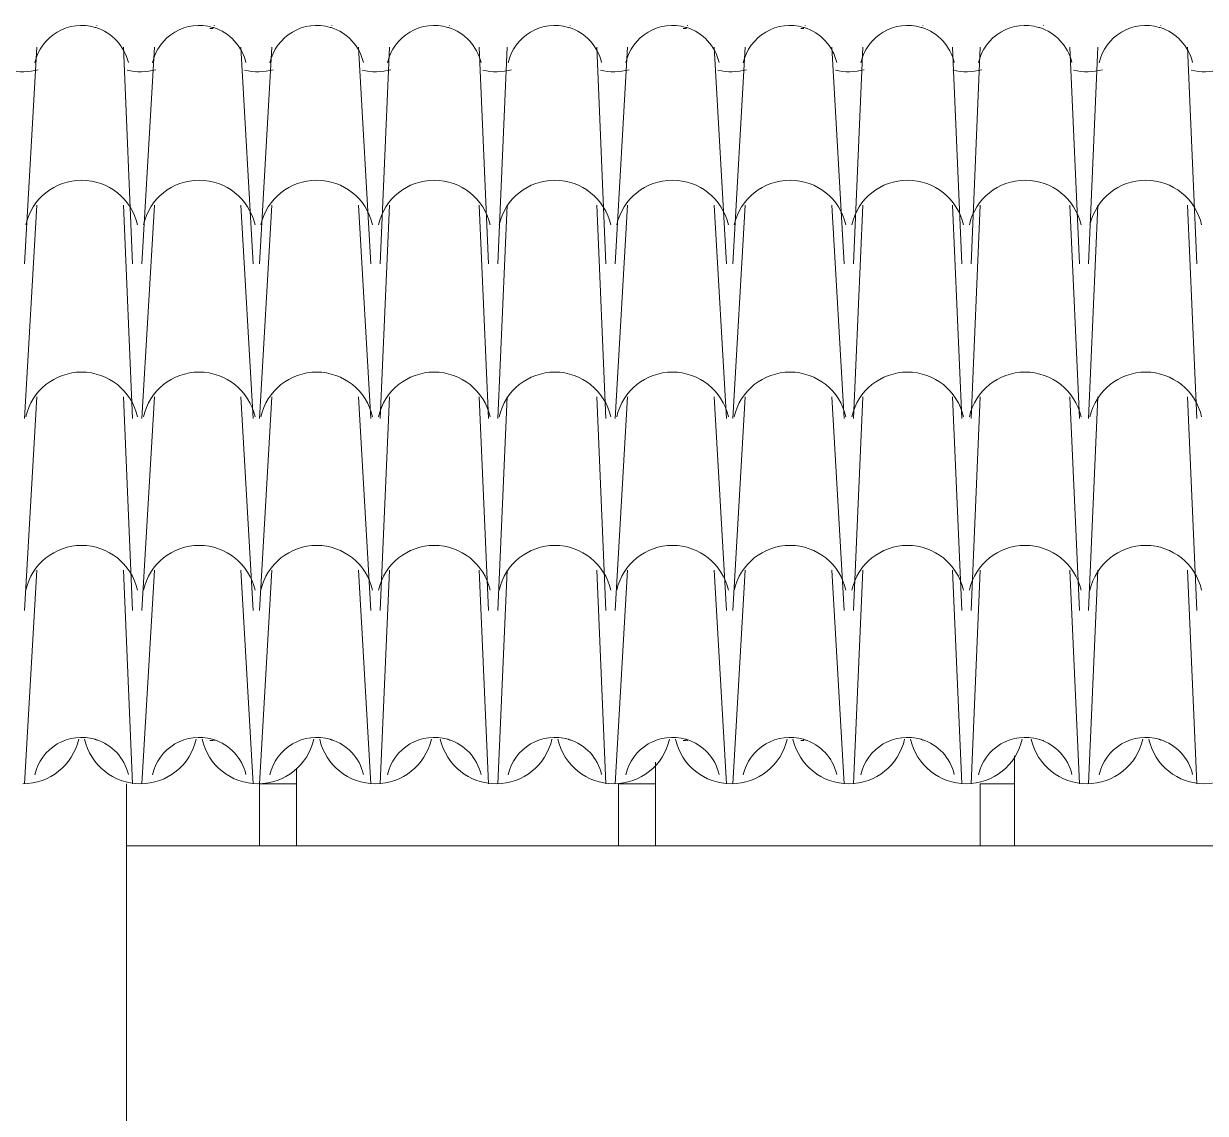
# Model space of a CAD drawing. Header units: millimetres. Extents: x 8244 to 20884, y 539 to 5034.
# Drawn here: x 11357 to 12975, y 3426 to 4917 of the extents above; entities that cross this region are included whole.
import ezdxf

# ---------------------------------------------------------------- set-up
doc = ezdxf.new("R2010")
doc.units = ezdxf.units.MM
doc.layers.add('A-ALV-___-___-EXI', color=250, linetype='Continuous', lineweight=25)
doc.layers.add('A-COB-___-___-EXI', color=250, linetype='Continuous', lineweight=25)

msp = doc.modelspace()

# ---------------------------------------------------------------- linework, layer by layer
at = {"layer": 'A-ALV-___-___-EXI', "color": 248, "lineweight": 15}
for p, q in [((11497.5, 3877.1), (11497.5, 1187.6)), ((11497.5, 3792.4), (18431.8, 3792.4))]:
    msp.add_line(p, q, dxfattribs=at)
at = {"layer": 'A-COB-___-___-EXI', "color": 248, "lineweight": 15}
for p, q in [((11611.8, 4910.7), (11616.1, 4910.7)), ((12259.9, 4910.7), (12264.2, 4910.7)), ((12420.9, 4910.7), (12425.1, 4910.7)), ((11357.7, 4588.8), (11374.6, 4885.3)), ((11505.9, 4588.8), (11493.2, 4885.3)), ((11518.6, 4588.8), (11535.6, 4885.3)), ((11679.6, 4588.8), (11696.6, 4885.3)), ((11832.1, 4588.8), (11815.2, 4885.3)), ((11844.8, 4588.8), (11857.5, 4885.3)), ((11993.1, 4588.8), (11980.4, 4885.3)), ((12005.8, 4588.8), (12018.5, 4885.3)), ((12154, 4588.8), (12141.3, 4885.3)), ((12166.8, 4588.8), (12183.7, 4885.3)), ((12319.2, 4588.8), (12302.3, 4885.3)), ((12327.7, 4588.8), (12344.7, 4885.3)), ((12480.2, 4588.8), (12463.3, 4885.3)), ((12492.9, 4588.8), (12505.6, 4885.3)), ((12641.2, 4588.8), (12628.5, 4885.3)), ((12653.9, 4588.8), (12666.6, 4885.3)), ((12802.2, 4588.8), (12789.4, 4885.3)), ((12814.9, 4588.8), (12827.6, 4885.3)), ((12963.1, 4588.8), (12950.4, 4885.3)), ((11357.7, 4377), (11374.6, 4669.2)), ((11505.9, 4377), (11493.2, 4669.2)), ((11518.6, 4377), (11535.6, 4669.2)), ((11679.6, 4377), (11696.6, 4669.2)), ((11832.1, 4377), (11815.2, 4669.2)), ((11844.8, 4377), (11857.5, 4669.2)), ((11993.1, 4377), (11980.4, 4669.2)), ((12005.8, 4377), (12018.5, 4669.2)), ((12154, 4377), (12141.3, 4669.2)), ((12166.8, 4377), (12183.7, 4669.2)), ((12319.2, 4377), (12302.3, 4669.2)), ((12327.7, 4377), (12344.7, 4669.2)), ((12480.2, 4377), (12463.3, 4669.2)), ((12492.9, 4377), (12505.6, 4669.2)), ((12641.2, 4377), (12628.5, 4669.2)), ((12653.9, 4377), (12666.6, 4669.2)), ((12802.2, 4377), (12789.4, 4669.2)), ((12814.9, 4377), (12827.6, 4669.2)), ((12963.1, 4377), (12950.4, 4669.2)), ((11357.7, 4114.3), (11374.6, 4406.6)), ((11505.9, 4114.3), (11493.2, 4406.6)), ((11518.6, 4114.3), (11535.6, 4406.6)), ((11679.6, 4114.3), (11696.6, 4406.6)), ((11832.1, 4114.3), (11815.2, 4406.6)), ((11844.8, 4114.3), (11857.5, 4406.6)), ((11993.1, 4114.3), (11980.4, 4406.6)), ((12005.8, 4114.3), (12018.5, 4406.6)), ((12154, 4114.3), (12141.3, 4406.6)), ((12166.8, 4114.3), (12183.7, 4406.6)), ((12319.2, 4114.3), (12302.3, 4406.6)), ((12327.7, 4114.3), (12344.7, 4406.6)), ((12480.2, 4114.3), (12463.3, 4406.6)), ((12492.9, 4114.3), (12505.6, 4406.6)), ((12641.2, 4114.3), (12628.5, 4406.6)), ((12653.9, 4114.3), (12666.6, 4406.6)), ((12802.2, 4114.3), (12789.4, 4406.6)), ((12814.9, 4114.3), (12827.6, 4406.6)), ((12963.1, 4114.3), (12950.4, 4406.6)), ((11357.7, 3877.1), (11374.6, 4169.4)), ((11505.9, 3877.1), (11493.2, 4169.4)), ((11518.6, 3877.1), (11535.6, 4169.4)), ((11832.1, 3877.1), (11815.2, 4169.4)), ((11844.8, 3877.1), (11857.5, 4169.4)), ((11993.1, 3877.1), (11980.4, 4169.4)), ((12005.8, 3877.1), (12018.5, 4169.4)), ((12154, 3877.1), (12141.3, 4169.4)), ((12166.8, 3877.1), (12183.7, 4169.4)), ((12319.2, 3877.1), (12302.3, 4169.4)), ((12327.7, 3877.1), (12344.7, 4169.4)), ((12480.2, 3877.1), (12463.3, 4169.4)), ((12492.9, 3877.1), (12505.6, 4169.4)), ((12641.2, 3877.1), (12628.5, 4169.4)), ((12653.9, 3877.1), (12666.6, 4169.4)), ((12802.2, 3877.1), (12789.4, 4169.4)), ((12814.9, 3877.1), (12827.6, 4169.4)), ((12963.1, 3877.1), (12950.4, 4169.4)), ((11611.8, 3936.4), (11616.1, 3936.4)), ((12259.9, 3936.4), (12264.2, 3936.4)), ((12420.9, 3936.4), (12425.1, 3936.4)), ((12221.8, 3877.1), (12221.8, 3906.8)), ((11730.4, 3877.1), (11730.4, 3898.3))]:
    msp.add_line(p, q, dxfattribs=at)
at = {"layer": 'A-COB-___-___-EXI', "color": 248, "lineweight": 15, "flags": 128}
for points in [[(11654.2, 4885.3), (11671.1, 4588.8)], [(11654.2, 4669.2), (11671.1, 4377)], [(11654.2, 4406.6), (11671.1, 4114.3)], [(11654.2, 4169.4), (11671.1, 3877.1)], [(12713.2, 3915.2), (12713.2, 3877.1)], [(12171, 3877.1), (12221.8, 3877.1), (12221.8, 3792.4), (12171, 3792.4)], [(12666.6, 3877.1), (12713.2, 3877.1), (12713.2, 3792.4), (12666.6, 3792.4)]]:
    msp.add_lwpolyline(points, close=True, dxfattribs=at)
msp.add_lwpolyline([(11679.6, 3877.1), (11679.6, 3792.4), (11730.4, 3792.4), (11730.4, 3877.1), (11679.6, 3877.1), (11696.6, 4169.4)], dxfattribs=at)
at = {"layer": 'A-COB-___-___-EXI', "color": 18, "lineweight": 9}
for points in [[(11402.7, 4905.9), (11387.1, 4896.7), (11375.9, 4881.4), (11372, 4863.7)], [(11402.7, 4905.9), (11387.1, 4896.7), (11375.9, 4881.4), (11372, 4863.7)], [(11402.7, 4905.9), (11387.1, 4896.7), (11375.9, 4881.4), (11372, 4863.7)], [(11402.7, 4905.9), (11387.1, 4896.7), (11375.9, 4881.4), (11372, 4863.7)], [(11454.4, 4912.3), (11437, 4917.4), (11418.3, 4915.1), (11402.7, 4905.9)], [(11454.4, 4912.3), (11437, 4917.4), (11418.3, 4915.1), (11402.7, 4905.9)], [(11454.4, 4912.3), (11437, 4917.4), (11418.3, 4915.1), (11402.7, 4905.9)], [(11454.4, 4912.3), (11437, 4917.4), (11418.3, 4915.1), (11402.7, 4905.9)], [(11455.6, 4912), (11455.2, 4912.1), (11454.8, 4912.2), (11454.4, 4912.3)], [(11455.6, 4912), (11455.2, 4912.1), (11454.8, 4912.2), (11454.4, 4912.3)], [(11500, 4864.2), (11494.6, 4886.9), (11477.7, 4905.1), (11455.6, 4912)], [(11500, 4864.2), (11494.6, 4886.9), (11477.7, 4905.1), (11455.6, 4912)], [(11500, 4864.2), (11494.6, 4886.9), (11477.7, 4905.1), (11455.6, 4912)], [(11500, 4864.2), (11494.6, 4886.9), (11477.7, 4905.1), (11455.6, 4912)], [(11456.7, 4915.3), (11456.7, 4915.1), (11456.8, 4915), (11456.8, 4914.8)], [(11456.7, 4915.3), (11456.7, 4915.1), (11456.8, 4915), (11456.8, 4914.8)], [(11563.6, 4905.9), (11548, 4896.7), (11536.9, 4881.4), (11532.9, 4863.7)], [(11563.6, 4905.9), (11548, 4896.7), (11536.9, 4881.4), (11532.9, 4863.7)], [(11615.4, 4912.3), (11598, 4917.4), (11579.3, 4915.1), (11563.6, 4905.9)], [(11615.4, 4912.3), (11598, 4917.4), (11579.3, 4915.1), (11563.6, 4905.9)], [(11616.5, 4912), (11616.1, 4912.1), (11615.8, 4912.2), (11615.4, 4912.3)], [(11660.9, 4864.2), (11655.6, 4886.9), (11638.7, 4905.1), (11616.5, 4912)], [(11660.9, 4864.2), (11655.6, 4886.9), (11638.7, 4905.1), (11616.5, 4912)], [(11617.7, 4915.3), (11617.7, 4915.1), (11617.7, 4915), (11617.8, 4914.8)], [(11724.6, 4905.9), (11709, 4896.7), (11697.9, 4881.4), (11693.9, 4863.7)], [(11724.6, 4905.9), (11709, 4896.7), (11697.9, 4881.4), (11693.9, 4863.7)], [(11776.4, 4912.3), (11759, 4917.4), (11740.2, 4915.1), (11724.6, 4905.9)], [(11776.4, 4912.3), (11759, 4917.4), (11740.2, 4915.1), (11724.6, 4905.9)], [(11777.5, 4912), (11777.1, 4912.1), (11776.8, 4912.2), (11776.4, 4912.3)], [(11821.9, 4864.2), (11816.6, 4886.9), (11799.7, 4905.1), (11777.5, 4912)], [(11821.9, 4864.2), (11816.6, 4886.9), (11799.7, 4905.1), (11777.5, 4912)], [(11778.6, 4915.3), (11778.6, 4915.1), (11778.7, 4915), (11778.8, 4914.8)], [(11885.6, 4905.9), (11870, 4896.7), (11858.8, 4881.4), (11854.9, 4863.7)], [(11885.6, 4905.9), (11870, 4896.7), (11858.8, 4881.4), (11854.9, 4863.7)], [(11937.3, 4912.3), (11919.9, 4917.4), (11901.2, 4915.1), (11885.6, 4905.9)], [(11937.3, 4912.3), (11919.9, 4917.4), (11901.2, 4915.1), (11885.6, 4905.9)], [(11938.5, 4912), (11938.1, 4912.1), (11937.7, 4912.2), (11937.3, 4912.3)], [(11982.9, 4864.2), (11977.5, 4886.9), (11960.6, 4905.1), (11938.5, 4912)], [(11982.9, 4864.2), (11977.5, 4886.9), (11960.6, 4905.1), (11938.5, 4912)], [(11939.6, 4915.3), (11939.6, 4915.1), (11939.7, 4915), (11939.7, 4914.8)], [(12050.8, 4905.9), (12035.2, 4896.7), (12024, 4881.4), (12020.1, 4863.7)], [(12050.8, 4905.9), (12035.2, 4896.7), (12024, 4881.4), (12020.1, 4863.7)], [(12102.6, 4912.3), (12085.1, 4917.4), (12066.4, 4915.1), (12050.8, 4905.9)], [(12102.6, 4912.3), (12085.1, 4917.4), (12066.4, 4915.1), (12050.8, 4905.9)], [(12103.7, 4912), (12103.3, 4912.1), (12102.9, 4912.2), (12102.6, 4912.3)], [(12148.1, 4864.2), (12142.7, 4886.9), (12125.8, 4905.1), (12103.7, 4912)], [(12148.1, 4864.2), (12142.7, 4886.9), (12125.8, 4905.1), (12103.7, 4912)], [(12104.8, 4915.3), (12104.8, 4915.1), (12104.9, 4915), (12104.9, 4914.8)], [(12211.8, 4905.9), (12196.1, 4896.7), (12185, 4881.4), (12181.1, 4863.7)], [(12211.8, 4905.9), (12196.1, 4896.7), (12185, 4881.4), (12181.1, 4863.7)], [(12263.5, 4912.3), (12246.1, 4917.4), (12227.4, 4915.1), (12211.8, 4905.9)], [(12263.5, 4912.3), (12246.1, 4917.4), (12227.4, 4915.1), (12211.8, 4905.9)], [(12264.6, 4912), (12264.2, 4912.1), (12263.9, 4912.2), (12263.5, 4912.3)], [(12309, 4864.2), (12303.7, 4886.9), (12286.8, 4905.1), (12264.6, 4912)], [(12309, 4864.2), (12303.7, 4886.9), (12286.8, 4905.1), (12264.6, 4912)], [(12265.8, 4915.3), (12265.8, 4915.1), (12265.8, 4915), (12265.9, 4914.8)], [(12372.7, 4905.9), (12357.1, 4896.7), (12346, 4881.4), (12342, 4863.7)], [(12372.7, 4905.9), (12357.1, 4896.7), (12346, 4881.4), (12342, 4863.7)], [(12424.5, 4912.3), (12407.1, 4917.4), (12388.3, 4915.1), (12372.7, 4905.9)], [(12424.5, 4912.3), (12407.1, 4917.4), (12388.3, 4915.1), (12372.7, 4905.9)], [(12425.6, 4912), (12425.2, 4912.1), (12424.9, 4912.2), (12424.5, 4912.3)], [(12470, 4864.2), (12464.7, 4886.9), (12447.8, 4905.1), (12425.6, 4912)], [(12470, 4864.2), (12464.7, 4886.9), (12447.8, 4905.1), (12425.6, 4912)], [(12426.7, 4915.3), (12426.7, 4915.1), (12426.8, 4915), (12426.9, 4914.8)], [(12533.7, 4905.9), (12518.1, 4896.7), (12507, 4881.4), (12503, 4863.7)], [(12533.7, 4905.9), (12518.1, 4896.7), (12507, 4881.4), (12503, 4863.7)], [(12585.5, 4912.3), (12568.1, 4917.4), (12549.3, 4915.1), (12533.7, 4905.9)], [(12585.5, 4912.3), (12568.1, 4917.4), (12549.3, 4915.1), (12533.7, 4905.9)], [(12586.6, 4912), (12586.2, 4912.1), (12585.8, 4912.2), (12585.5, 4912.3)], [(12631, 4864.2), (12625.6, 4886.9), (12608.8, 4905.1), (12586.6, 4912)], [(12631, 4864.2), (12625.6, 4886.9), (12608.8, 4905.1), (12586.6, 4912)], [(12587.7, 4915.3), (12587.7, 4915.1), (12587.8, 4915), (12587.8, 4914.8)], [(12694.7, 4905.9), (12679, 4896.7), (12667.9, 4881.4), (12664, 4863.7)], [(12694.7, 4905.9), (12679, 4896.7), (12667.9, 4881.4), (12664, 4863.7)], [(12746.4, 4912.3), (12729, 4917.4), (12710.3, 4915.1), (12694.7, 4905.9)], [(12746.4, 4912.3), (12729, 4917.4), (12710.3, 4915.1), (12694.7, 4905.9)], [(12747.5, 4912), (12747.2, 4912.1), (12746.8, 4912.2), (12746.4, 4912.3)], [(12792, 4864.2), (12786.6, 4886.9), (12769.7, 4905.1), (12747.5, 4912)], [(12792, 4864.2), (12786.6, 4886.9), (12769.7, 4905.1), (12747.5, 4912)], [(12752.9, 4915.3), (12752.9, 4915.1), (12753, 4915), (12753.1, 4914.8)], [(12859.9, 4905.9), (12844.2, 4896.7), (12833.1, 4881.4), (12829.2, 4863.7)], [(12859.9, 4905.9), (12844.2, 4896.7), (12833.1, 4881.4), (12829.2, 4863.7)], [(12911.6, 4912.3), (12894.2, 4917.4), (12875.5, 4915.1), (12859.9, 4905.9)], [(12911.6, 4912.3), (12894.2, 4917.4), (12875.5, 4915.1), (12859.9, 4905.9)], [(12912.7, 4912), (12912.4, 4912.1), (12912, 4912.2), (12911.6, 4912.3)], [(12957.2, 4864.2), (12951.8, 4886.9), (12934.9, 4905.1), (12912.7, 4912)], [(12957.2, 4864.2), (12951.8, 4886.9), (12934.9, 4905.1), (12912.7, 4912)], [(12913.9, 4915.3), (12913.9, 4915.1), (12914, 4915), (12914, 4914.8)], [(11337.2, 4853.6), (11350.2, 4850.5), (11363.8, 4850.7), (11376.6, 4854.3)], [(11498.2, 4853.6), (11511.2, 4850.5), (11524.7, 4850.7), (11537.6, 4854.3)], [(11659.2, 4853.6), (11672.1, 4850.5), (11685.7, 4850.7), (11698.5, 4854.3)], [(11820.1, 4853.6), (11833.1, 4850.5), (11846.7, 4850.7), (11859.5, 4854.3)], [(11985.3, 4853.6), (11998.3, 4850.5), (12011.9, 4850.7), (12024.7, 4854.3)], [(12146.3, 4853.6), (12159.3, 4850.5), (12172.8, 4850.7), (12185.7, 4854.3)], [(12307.3, 4853.6), (12320.2, 4850.5), (12333.8, 4850.7), (12346.6, 4854.3)], [(12468.2, 4853.6), (12481.2, 4850.5), (12494.8, 4850.7), (12507.6, 4854.3)], [(12629.2, 4853.6), (12642.2, 4850.5), (12655.7, 4850.7), (12668.6, 4854.3)], [(12794.4, 4853.6), (12807.4, 4850.5), (12820.9, 4850.7), (12833.8, 4854.3)], [(12955.4, 4853.6), (12968.4, 4850.5), (12981.9, 4850.7), (12994.8, 4854.3)], [(11436, 4703.1), (11399.4, 4703.1), (11367.6, 4677.7), (11359.6, 4642)], [(11512.5, 4642), (11504.4, 4677.7), (11472.6, 4703.1), (11436, 4703.1)], [(11597, 4703.1), (11560.3, 4703.1), (11528.6, 4677.7), (11520.6, 4642)], [(11673.5, 4642), (11665.4, 4677.7), (11633.6, 4703.1), (11597, 4703.1)], [(11758, 4703.1), (11721.3, 4703.1), (11689.5, 4677.7), (11681.5, 4642)], [(11834.4, 4642), (11826.3, 4677.7), (11794.6, 4703.1), (11758, 4703.1)], [(11918.9, 4703.1), (11882.3, 4703.1), (11850.5, 4677.7), (11842.5, 4642)], [(11995.4, 4642), (11987.3, 4677.7), (11955.5, 4703.1), (11918.9, 4703.1)], [(12084.1, 4703.1), (12047.5, 4703.1), (12015.7, 4677.7), (12007.7, 4642)], [(12160.6, 4642), (12152.5, 4677.7), (12120.7, 4703.1), (12084.1, 4703.1)], [(12245.1, 4703.1), (12208.5, 4703.1), (12176.7, 4677.7), (12168.7, 4642)], [(12321.6, 4642), (12313.5, 4677.7), (12281.7, 4703.1), (12245.1, 4703.1)], [(12406.1, 4703.1), (12369.4, 4703.1), (12337.7, 4677.7), (12329.6, 4642)], [(12482.5, 4642), (12474.5, 4677.7), (12442.7, 4703.1), (12406.1, 4703.1)], [(12567.1, 4703.1), (12530.4, 4703.1), (12498.6, 4677.7), (12490.6, 4642)], [(12643.5, 4642), (12635.4, 4677.7), (12603.7, 4703.1), (12567.1, 4703.1)], [(12728, 4703.1), (12691.4, 4703.1), (12659.6, 4677.7), (12651.6, 4642)], [(12804.5, 4642), (12796.4, 4677.7), (12764.6, 4703.1), (12728, 4703.1)], [(12893.2, 4703.1), (12856.6, 4703.1), (12824.8, 4677.7), (12816.8, 4642)], [(12969.7, 4642), (12961.6, 4677.7), (12929.8, 4703.1), (12893.2, 4703.1)], [(11436, 4440.5), (11399.4, 4440.5), (11367.6, 4415.1), (11359.6, 4379.3)], [(11512.5, 4379.3), (11504.4, 4415.1), (11472.6, 4440.5), (11436, 4440.5)], [(11597, 4440.5), (11560.3, 4440.5), (11528.6, 4415.1), (11520.6, 4379.3)], [(11673.5, 4379.3), (11665.4, 4415.1), (11633.6, 4440.5), (11597, 4440.5)], [(11758, 4440.5), (11721.3, 4440.5), (11689.5, 4415.1), (11681.5, 4379.3)], [(11834.4, 4379.3), (11826.3, 4415.1), (11794.6, 4440.5), (11758, 4440.5)], [(11918.9, 4440.5), (11882.3, 4440.5), (11850.5, 4415.1), (11842.5, 4379.3)], [(11995.4, 4379.3), (11987.3, 4415.1), (11955.5, 4440.5), (11918.9, 4440.5)], [(12084.1, 4440.5), (12047.5, 4440.5), (12015.7, 4415.1), (12007.7, 4379.3)], [(12160.6, 4379.3), (12152.5, 4415.1), (12120.7, 4440.5), (12084.1, 4440.5)], [(12245.1, 4440.5), (12208.5, 4440.5), (12176.7, 4415.1), (12168.7, 4379.3)], [(12321.6, 4379.3), (12313.5, 4415.1), (12281.7, 4440.5), (12245.1, 4440.5)], [(12406.1, 4440.5), (12369.4, 4440.5), (12337.7, 4415.1), (12329.6, 4379.3)], [(12482.5, 4379.3), (12474.5, 4415.1), (12442.7, 4440.5), (12406.1, 4440.5)], [(12567.1, 4440.5), (12530.4, 4440.5), (12498.6, 4415.1), (12490.6, 4379.3)], [(12643.5, 4379.3), (12635.4, 4415.1), (12603.7, 4440.5), (12567.1, 4440.5)], [(12728, 4440.5), (12691.4, 4440.5), (12659.6, 4415.1), (12651.6, 4379.3)], [(12804.5, 4379.3), (12796.4, 4415.1), (12764.6, 4440.5), (12728, 4440.5)], [(12893.2, 4440.5), (12856.6, 4440.5), (12824.8, 4415.1), (12816.8, 4379.3)], [(12969.7, 4379.3), (12961.6, 4415.1), (12929.8, 4440.5), (12893.2, 4440.5)], [(11436, 4203.3), (11399.4, 4203.3), (11367.6, 4177.9), (11359.6, 4142.1)], [(11512.5, 4142.1), (11504.4, 4177.9), (11472.6, 4203.3), (11436, 4203.3)], [(11597, 4203.3), (11560.3, 4203.3), (11528.6, 4177.9), (11520.6, 4142.1)], [(11673.5, 4142.1), (11665.4, 4177.9), (11633.6, 4203.3), (11597, 4203.3)], [(11758, 4203.3), (11721.3, 4203.3), (11689.5, 4177.9), (11681.5, 4142.1)], [(11834.4, 4142.1), (11826.3, 4177.9), (11794.6, 4203.3), (11758, 4203.3)], [(11918.9, 4203.3), (11882.3, 4203.3), (11850.5, 4177.9), (11842.5, 4142.1)], [(11995.4, 4142.1), (11987.3, 4177.9), (11955.5, 4203.3), (11918.9, 4203.3)], [(12084.1, 4203.3), (12047.5, 4203.3), (12015.7, 4177.9), (12007.7, 4142.1)], [(12160.6, 4142.1), (12152.5, 4177.9), (12120.7, 4203.3), (12084.1, 4203.3)], [(12245.1, 4203.3), (12208.5, 4203.3), (12176.7, 4177.9), (12168.7, 4142.1)], [(12321.6, 4142.1), (12313.5, 4177.9), (12281.7, 4203.3), (12245.1, 4203.3)], [(12406.1, 4203.3), (12369.4, 4203.3), (12337.7, 4177.9), (12329.6, 4142.1)], [(12482.5, 4142.1), (12474.5, 4177.9), (12442.7, 4203.3), (12406.1, 4203.3)], [(12567.1, 4203.3), (12530.4, 4203.3), (12498.6, 4177.9), (12490.6, 4142.1)], [(12643.5, 4142.1), (12635.4, 4177.9), (12603.7, 4203.3), (12567.1, 4203.3)], [(12728, 4203.3), (12691.4, 4203.3), (12659.6, 4177.9), (12651.6, 4142.1)], [(12804.5, 4142.1), (12796.4, 4177.9), (12764.6, 4203.3), (12728, 4203.3)], [(12893.2, 4203.3), (12856.6, 4203.3), (12824.8, 4177.9), (12816.8, 4142.1)], [(12969.7, 4142.1), (12961.6, 4177.9), (12929.8, 4203.3), (12893.2, 4203.3)], [(11355.6, 3877.1), (11392.2, 3877.1), (11423.9, 3902.5), (11432, 3938.3)], [(11454.4, 3938), (11437, 3943.1), (11418.3, 3940.8), (11402.7, 3931.6)], [(11454.4, 3938), (11437, 3943.1), (11418.3, 3940.8), (11402.7, 3931.6)], [(11454.4, 3938), (11437, 3943.1), (11418.3, 3940.8), (11402.7, 3931.6)], [(11454.4, 3938), (11437, 3943.1), (11418.3, 3940.8), (11402.7, 3931.6)], [(11440.1, 3938.3), (11448.1, 3902.5), (11479.9, 3877.1), (11516.5, 3877.1)], [(11455.6, 3937.7), (11455.2, 3937.8), (11454.8, 3937.9), (11454.4, 3938)], [(11455.6, 3937.7), (11455.2, 3937.8), (11454.8, 3937.9), (11454.4, 3938)], [(11500, 3890), (11494.6, 3912.6), (11477.7, 3930.8), (11455.6, 3937.7)], [(11500, 3890), (11494.6, 3912.6), (11477.7, 3930.8), (11455.6, 3937.7)], [(11500, 3890), (11494.6, 3912.6), (11477.7, 3930.8), (11455.6, 3937.7)], [(11500, 3890), (11494.6, 3912.6), (11477.7, 3930.8), (11455.6, 3937.7)], [(11456.7, 3936.8), (11456.7, 3936.6), (11456.8, 3936.5), (11456.8, 3936.3)], [(11456.7, 3936.8), (11456.7, 3936.6), (11456.8, 3936.5), (11456.8, 3936.3)], [(11516.5, 3877.1), (11553.1, 3877.1), (11584.9, 3902.5), (11593, 3938.3)], [(11615.4, 3938), (11598, 3943.1), (11579.3, 3940.8), (11563.6, 3931.6)], [(11615.4, 3938), (11598, 3943.1), (11579.3, 3940.8), (11563.6, 3931.6)], [(11601, 3938.3), (11609.1, 3902.5), (11640.8, 3877.1), (11677.5, 3877.1)], [(11616.5, 3937.7), (11616.1, 3937.8), (11615.8, 3937.9), (11615.4, 3938)], [(11660.9, 3890), (11655.6, 3912.6), (11638.7, 3930.8), (11616.5, 3937.7)], [(11660.9, 3890), (11655.6, 3912.6), (11638.7, 3930.8), (11616.5, 3937.7)], [(11617.7, 3936.8), (11617.7, 3936.6), (11617.7, 3936.5), (11617.8, 3936.3)], [(11677.5, 3877.1), (11714.1, 3877.1), (11745.9, 3902.5), (11753.9, 3938.3)], [(11776.4, 3938), (11759, 3943.1), (11740.2, 3940.8), (11724.6, 3931.6)], [(11776.4, 3938), (11759, 3943.1), (11740.2, 3940.8), (11724.6, 3931.6)], [(11762, 3938.3), (11770, 3902.5), (11801.8, 3877.1), (11838.5, 3877.1)], [(11777.5, 3937.7), (11777.1, 3937.8), (11776.8, 3937.9), (11776.4, 3938)], [(11821.9, 3890), (11816.6, 3912.6), (11799.7, 3930.8), (11777.5, 3937.7)], [(11821.9, 3890), (11816.6, 3912.6), (11799.7, 3930.8), (11777.5, 3937.7)], [(11778.6, 3936.8), (11778.6, 3936.6), (11778.7, 3936.5), (11778.8, 3936.3)], [(11838.5, 3877.1), (11875.1, 3877.1), (11906.8, 3902.5), (11914.9, 3938.3)], [(11937.3, 3938), (11919.9, 3943.1), (11901.2, 3940.8), (11885.6, 3931.6)], [(11937.3, 3938), (11919.9, 3943.1), (11901.2, 3940.8), (11885.6, 3931.6)], [(11927.2, 3938.3), (11935.2, 3902.5), (11967, 3877.1), (12003.7, 3877.1)], [(11938.5, 3937.7), (11938.1, 3937.8), (11937.7, 3937.9), (11937.3, 3938)], [(11982.9, 3890), (11977.5, 3912.6), (11960.6, 3930.8), (11938.5, 3937.7)], [(11982.9, 3890), (11977.5, 3912.6), (11960.6, 3930.8), (11938.5, 3937.7)], [(11939.6, 3936.8), (11939.6, 3936.6), (11939.7, 3936.5), (11939.7, 3936.3)], [(12003.7, 3877.1), (12040.3, 3877.1), (12072, 3902.5), (12080.1, 3938.3)], [(12102.6, 3938), (12085.1, 3943.1), (12066.4, 3940.8), (12050.8, 3931.6)], [(12102.6, 3938), (12085.1, 3943.1), (12066.4, 3940.8), (12050.8, 3931.6)], [(12088.2, 3938.3), (12096.2, 3902.5), (12128, 3877.1), (12164.6, 3877.1)], [(12103.7, 3937.7), (12103.3, 3937.8), (12102.9, 3937.9), (12102.6, 3938)], [(12148.1, 3890), (12142.7, 3912.6), (12125.8, 3930.8), (12103.7, 3937.7)], [(12148.1, 3890), (12142.7, 3912.6), (12125.8, 3930.8), (12103.7, 3937.7)], [(12104.8, 3936.8), (12104.8, 3936.6), (12104.9, 3936.5), (12104.9, 3936.3)], [(12164.6, 3877.1), (12201.2, 3877.1), (12233, 3902.5), (12241.1, 3938.3)], [(12263.5, 3938), (12246.1, 3943.1), (12227.4, 3940.8), (12211.8, 3931.6)], [(12263.5, 3938), (12246.1, 3943.1), (12227.4, 3940.8), (12211.8, 3931.6)], [(12249.2, 3938.3), (12257.2, 3902.5), (12288.9, 3877.1), (12325.6, 3877.1)], [(12264.6, 3937.7), (12264.2, 3937.8), (12263.9, 3937.9), (12263.5, 3938)], [(12309, 3890), (12303.7, 3912.6), (12286.8, 3930.8), (12264.6, 3937.7)], [(12309, 3890), (12303.7, 3912.6), (12286.8, 3930.8), (12264.6, 3937.7)], [(12265.8, 3936.8), (12265.8, 3936.6), (12265.8, 3936.5), (12265.9, 3936.3)], [(12325.6, 3877.1), (12362.2, 3877.1), (12394, 3902.5), (12402.1, 3938.3)], [(12424.5, 3938), (12407.1, 3943.1), (12388.3, 3940.8), (12372.7, 3931.6)], [(12424.5, 3938), (12407.1, 3943.1), (12388.3, 3940.8), (12372.7, 3931.6)], [(12410.1, 3938.3), (12418.1, 3902.5), (12449.9, 3877.1), (12486.6, 3877.1)], [(12425.6, 3937.7), (12425.2, 3937.8), (12424.9, 3937.9), (12424.5, 3938)], [(12470, 3890), (12464.7, 3912.6), (12447.8, 3930.8), (12425.6, 3937.7)], [(12470, 3890), (12464.7, 3912.6), (12447.8, 3930.8), (12425.6, 3937.7)], [(12426.7, 3936.8), (12426.7, 3936.6), (12426.8, 3936.5), (12426.9, 3936.3)], [(12486.6, 3877.1), (12523.2, 3877.1), (12554.9, 3902.5), (12563, 3938.3)], [(12585.5, 3938), (12568.1, 3943.1), (12549.3, 3940.8), (12533.7, 3931.6)], [(12585.5, 3938), (12568.1, 3943.1), (12549.3, 3940.8), (12533.7, 3931.6)], [(12571.1, 3938.3), (12579.1, 3902.5), (12610.9, 3877.1), (12647.5, 3877.1)], [(12586.6, 3937.7), (12586.2, 3937.8), (12585.8, 3937.9), (12585.5, 3938)], [(12631, 3890), (12625.6, 3912.6), (12608.8, 3930.8), (12586.6, 3937.7)], [(12631, 3890), (12625.6, 3912.6), (12608.8, 3930.8), (12586.6, 3937.7)], [(12587.7, 3936.8), (12587.7, 3936.6), (12587.8, 3936.5), (12587.8, 3936.3)], [(12647.5, 3877.1), (12684.1, 3877.1), (12715.9, 3902.5), (12724, 3938.3)], [(12746.4, 3938), (12729, 3943.1), (12710.3, 3940.8), (12694.7, 3931.6)], [(12746.4, 3938), (12729, 3943.1), (12710.3, 3940.8), (12694.7, 3931.6)], [(12736.3, 3938.3), (12744.3, 3902.5), (12776.1, 3877.1), (12812.7, 3877.1)], [(12747.5, 3937.7), (12747.2, 3937.8), (12746.8, 3937.9), (12746.4, 3938)], [(12792, 3890), (12786.6, 3912.6), (12769.7, 3930.8), (12747.5, 3937.7)], [(12792, 3890), (12786.6, 3912.6), (12769.7, 3930.8), (12747.5, 3937.7)], [(12752.9, 3936.8), (12752.9, 3936.6), (12753, 3936.5), (12753.1, 3936.3)], [(12812.7, 3877.1), (12849.3, 3877.1), (12881.1, 3902.5), (12889.2, 3938.3)], [(12911.6, 3938), (12894.2, 3943.1), (12875.5, 3940.8), (12859.9, 3931.6)], [(12911.6, 3938), (12894.2, 3943.1), (12875.5, 3940.8), (12859.9, 3931.6)], [(12897.3, 3938.3), (12905.3, 3902.5), (12937, 3877.1), (12973.7, 3877.1)], [(12912.7, 3937.7), (12912.4, 3937.8), (12912, 3937.9), (12911.6, 3938)], [(12957.2, 3890), (12951.8, 3912.6), (12934.9, 3930.8), (12912.7, 3937.7)], [(12957.2, 3890), (12951.8, 3912.6), (12934.9, 3930.8), (12912.7, 3937.7)], [(12913.9, 3936.8), (12913.9, 3936.6), (12914, 3936.5), (12914, 3936.3)], [(12973.7, 3877.1), (13010.3, 3877.1), (13042.1, 3902.5), (13050.2, 3938.3)], [(11402.7, 3931.6), (11387.1, 3922.4), (11375.9, 3907.1), (11372, 3889.4)], [(11402.7, 3931.6), (11387.1, 3922.4), (11375.9, 3907.1), (11372, 3889.4)], [(11402.7, 3931.6), (11387.1, 3922.4), (11375.9, 3907.1), (11372, 3889.4)], [(11402.7, 3931.6), (11387.1, 3922.4), (11375.9, 3907.1), (11372, 3889.4)], [(11563.6, 3931.6), (11548, 3922.4), (11536.9, 3907.1), (11532.9, 3889.4)], [(11563.6, 3931.6), (11548, 3922.4), (11536.9, 3907.1), (11532.9, 3889.4)], [(11724.6, 3931.6), (11709, 3922.4), (11697.9, 3907.1), (11693.9, 3889.4)], [(11724.6, 3931.6), (11709, 3922.4), (11697.9, 3907.1), (11693.9, 3889.4)], [(11885.6, 3931.6), (11870, 3922.4), (11858.8, 3907.1), (11854.9, 3889.4)], [(11885.6, 3931.6), (11870, 3922.4), (11858.8, 3907.1), (11854.9, 3889.4)], [(12050.8, 3931.6), (12035.2, 3922.4), (12024, 3907.1), (12020.1, 3889.4)], [(12050.8, 3931.6), (12035.2, 3922.4), (12024, 3907.1), (12020.1, 3889.4)], [(12211.8, 3931.6), (12196.1, 3922.4), (12185, 3907.1), (12181.1, 3889.4)], [(12211.8, 3931.6), (12196.1, 3922.4), (12185, 3907.1), (12181.1, 3889.4)], [(12372.7, 3931.6), (12357.1, 3922.4), (12346, 3907.1), (12342, 3889.4)], [(12372.7, 3931.6), (12357.1, 3922.4), (12346, 3907.1), (12342, 3889.4)], [(12533.7, 3931.6), (12518.1, 3922.4), (12507, 3907.1), (12503, 3889.4)], [(12533.7, 3931.6), (12518.1, 3922.4), (12507, 3907.1), (12503, 3889.4)], [(12694.7, 3931.6), (12679, 3922.4), (12667.9, 3907.1), (12664, 3889.4)], [(12694.7, 3931.6), (12679, 3922.4), (12667.9, 3907.1), (12664, 3889.4)], [(12859.9, 3931.6), (12844.2, 3922.4), (12833.1, 3907.1), (12829.2, 3889.4)], [(12859.9, 3931.6), (12844.2, 3922.4), (12833.1, 3907.1), (12829.2, 3889.4)]]:
    msp.add_open_spline(points, degree=3, dxfattribs=at)

doc.saveas('drawing.dxf')
